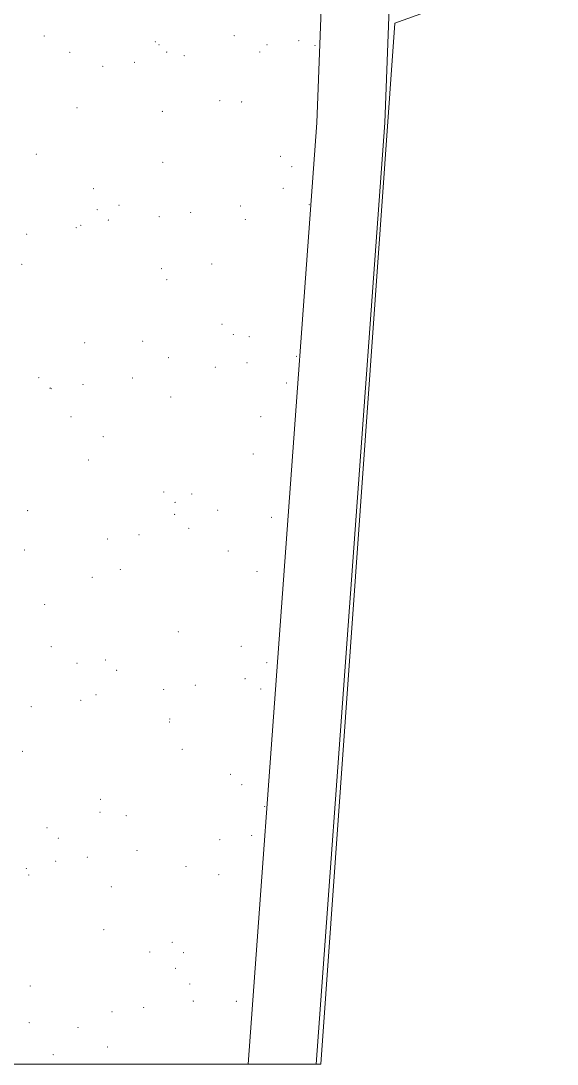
# Model space of a CAD drawing. Header units: millimetres. Extents: x 0 to 414, y 0 to 292.
# Drawn here: x 299.04 to 309.43, y 126.1 to 146.34 of the extents above; entities that cross this region are included whole.
import ezdxf

# ---------------------------------------------------------------- set-up
doc = ezdxf.new("R2010")
doc.units = ezdxf.units.MM

msp = doc.modelspace()

# ---------------------------------------------------------------- hatches: boundary and pattern name
h = msp.add_hatch(color=0)
h.dxf.hatch_style = 2
h.paths.add_polyline_path([(299.490694, 146.029892), (299.477642, 146.042944), (299.490694, 146.055997), (299.503747, 146.042944)])
h = msp.add_hatch(color=0)
h.dxf.hatch_style = 2
h.paths.add_polyline_path([(301.646167, 145.917003), (301.633114, 145.930056), (301.646167, 145.943108), (301.659219, 145.930056)])
h = msp.add_hatch(color=0)
h.dxf.hatch_style = 2
h.paths.add_polyline_path([(301.716722, 145.860558), (301.703669, 145.873611), (301.716722, 145.886664), (301.729775, 145.873611)])
h = msp.add_hatch(color=0)
h.dxf.hatch_style = 2
h.paths.add_polyline_path([(303.170167, 146.036947), (303.157114, 146.05), (303.170167, 146.063053), (303.183219, 146.05)])
h = msp.add_hatch(color=0)
h.dxf.hatch_style = 2
h.paths.add_polyline_path([(303.808694, 145.860558), (303.795642, 145.873611), (303.808694, 145.886664), (303.821747, 145.873611)])
h = msp.add_hatch(color=0)
h.dxf.hatch_style = 2
h.paths.add_polyline_path([(304.422528, 145.941697), (304.409475, 145.95475), (304.422528, 145.967803), (304.435581, 145.95475)])
h = msp.add_hatch(color=0)
h.dxf.hatch_style = 2
h.paths.add_polyline_path([(299.988111, 145.712392), (299.975058, 145.725444), (299.988111, 145.738497), (300.001164, 145.725444)])
h = msp.add_hatch(color=0)
h.dxf.hatch_style = 2
h.paths.add_polyline_path([(301.864889, 145.719447), (301.851836, 145.7325), (301.864889, 145.745553), (301.877942, 145.7325)])
h = msp.add_hatch(color=0)
h.dxf.hatch_style = 2
h.paths.add_polyline_path([(303.667583, 145.719447), (303.654531, 145.7325), (303.667583, 145.745553), (303.680636, 145.7325)])
h = msp.add_hatch(color=0)
h.dxf.hatch_style = 2
h.paths.add_polyline_path([(304.740028, 145.846447), (304.726975, 145.8595), (304.740028, 145.872553), (304.753081, 145.8595)])
h = msp.add_hatch(color=0)
h.dxf.hatch_style = 2
h.paths.add_polyline_path([(301.240472, 145.521892), (301.227419, 145.534944), (301.240472, 145.547997), (301.253525, 145.534944)])
h = msp.add_hatch(color=0)
h.dxf.hatch_style = 2
h.paths.add_polyline_path([(302.203556, 145.648892), (302.190503, 145.661944), (302.203556, 145.674997), (302.216608, 145.661944)])
h = msp.add_hatch(color=0)
h.dxf.hatch_style = 2
h.paths.add_polyline_path([(300.626639, 145.440753), (300.613586, 145.453806), (300.626639, 145.466858), (300.639692, 145.453806)])
h = msp.add_hatch(color=0)
h.dxf.hatch_style = 2
h.paths.add_polyline_path([(302.891472, 144.777531), (302.878419, 144.790583), (302.891472, 144.803636), (302.904525, 144.790583)])
h = msp.add_hatch(color=0)
h.dxf.hatch_style = 2
h.paths.add_polyline_path([(303.314806, 144.752836), (303.301753, 144.765889), (303.314806, 144.778942), (303.327858, 144.765889)])
h = msp.add_hatch(color=0)
h.dxf.hatch_style = 2
h.paths.add_polyline_path([(300.125694, 144.636419), (300.112642, 144.649472), (300.125694, 144.662525), (300.138747, 144.649472)])
h = msp.add_hatch(color=0)
h.dxf.hatch_style = 2
h.paths.add_polyline_path([(301.780222, 144.569392), (301.767169, 144.582444), (301.780222, 144.595497), (301.793275, 144.582444)])
h = msp.add_hatch(color=0)
h.dxf.hatch_style = 2
h.paths.add_polyline_path([(299.339, 143.740364), (299.325947, 143.753417), (299.339, 143.766469), (299.352053, 143.753417)])
h = msp.add_hatch(color=0)
h.dxf.hatch_style = 2
h.paths.add_polyline_path([(304.06975, 143.698031), (304.056697, 143.711083), (304.06975, 143.724136), (304.082803, 143.711083)])
h = msp.add_hatch(color=0)
h.dxf.hatch_style = 2
h.paths.add_polyline_path([(301.790806, 143.581614), (301.777753, 143.594667), (301.790806, 143.607719), (301.803858, 143.594667)])
h = msp.add_hatch(color=0)
h.dxf.hatch_style = 2
h.paths.add_polyline_path([(304.288472, 143.496947), (304.275419, 143.51), (304.288472, 143.523053), (304.301525, 143.51)])
h = msp.add_hatch(color=0)
h.dxf.hatch_style = 2
h.paths.add_polyline_path([(300.443194, 143.070086), (300.430142, 143.083139), (300.443194, 143.096192), (300.456247, 143.083139)])
h = msp.add_hatch(color=0)
h.dxf.hatch_style = 2
h.paths.add_polyline_path([(304.122667, 143.077142), (304.109614, 143.090194), (304.122667, 143.103247), (304.135719, 143.090194)])
h = msp.add_hatch(color=0)
h.dxf.hatch_style = 2
h.paths.add_polyline_path([(300.517278, 142.660864), (300.504225, 142.673917), (300.517278, 142.686969), (300.530331, 142.673917)])
h = msp.add_hatch(color=0)
h.dxf.hatch_style = 2
h.paths.add_polyline_path([(300.940611, 142.752586), (300.927558, 142.765639), (300.940611, 142.778692), (300.953664, 142.765639)])
h = msp.add_hatch(color=0)
h.dxf.hatch_style = 2
h.paths.add_polyline_path([(303.293639, 142.734947), (303.280586, 142.748), (303.293639, 142.761053), (303.306692, 142.748)])
h = msp.add_hatch(color=0)
h.dxf.hatch_style = 2
h.paths.add_polyline_path([(304.623611, 142.759642), (304.610558, 142.772694), (304.623611, 142.785747), (304.636664, 142.772694)])
h = msp.add_hatch(color=0)
h.dxf.hatch_style = 2
h.paths.add_polyline_path([(300.736, 142.459781), (300.722947, 142.472833), (300.736, 142.485886), (300.749053, 142.472833)])
h = msp.add_hatch(color=0)
h.dxf.hatch_style = 2
h.paths.add_polyline_path([(301.716722, 142.526808), (301.703669, 142.539861), (301.716722, 142.552914), (301.729775, 142.539861)])
h = msp.add_hatch(color=0)
h.dxf.hatch_style = 2
h.paths.add_polyline_path([(302.330556, 142.607947), (302.317503, 142.621), (302.330556, 142.634053), (302.343608, 142.621)])
h = msp.add_hatch(color=0)
h.dxf.hatch_style = 2
h.paths.add_polyline_path([(303.388889, 142.473892), (303.375836, 142.486944), (303.388889, 142.499997), (303.401942, 142.486944)])
h = msp.add_hatch(color=0)
h.dxf.hatch_style = 2
h.paths.add_polyline_path([(300.111583, 142.315142), (300.098531, 142.328194), (300.111583, 142.341247), (300.124636, 142.328194)])
h = msp.add_hatch(color=0)
h.dxf.hatch_style = 2
h.paths.add_polyline_path([(300.199778, 142.361003), (300.186725, 142.374056), (300.199778, 142.387108), (300.212831, 142.374056)])
h = msp.add_hatch(color=0)
h.dxf.hatch_style = 2
h.paths.add_polyline_path([(299.152028, 142.188142), (299.138975, 142.201194), (299.152028, 142.214247), (299.165081, 142.201194)])
h = msp.add_hatch(color=0)
h.dxf.hatch_style = 2
h.paths.add_polyline_path([(302.73625, 141.609586), (302.723197, 141.622639), (302.73625, 141.635692), (302.749303, 141.622639)])
h = msp.add_hatch(color=0)
h.dxf.hatch_style = 2
h.paths.add_polyline_path([(299.056778, 141.602531), (299.043725, 141.615583), (299.056778, 141.628636), (299.069831, 141.615583)])
h = msp.add_hatch(color=0)
h.dxf.hatch_style = 2
h.paths.add_polyline_path([(301.762583, 141.517864), (301.749531, 141.530917), (301.762583, 141.543969), (301.775636, 141.530917)])
h = msp.add_hatch(color=0)
h.dxf.hatch_style = 2
h.paths.add_polyline_path([(301.868417, 141.306197), (301.855364, 141.31925), (301.868417, 141.332303), (301.881469, 141.31925)])
h = msp.add_hatch(color=0)
h.dxf.hatch_style = 2
h.paths.add_polyline_path([(302.937333, 140.441892), (302.924281, 140.454944), (302.937333, 140.467997), (302.950386, 140.454944)])
h = msp.add_hatch(color=0)
h.dxf.hatch_style = 2
h.paths.add_polyline_path([(303.156056, 140.240808), (303.143003, 140.253861), (303.156056, 140.266914), (303.169108, 140.253861)])
h = msp.add_hatch(color=0)
h.dxf.hatch_style = 2
h.paths.add_polyline_path([(303.462972, 140.198475), (303.449919, 140.211528), (303.462972, 140.224581), (303.476025, 140.211528)])
h = msp.add_hatch(color=0)
h.dxf.hatch_style = 2
h.paths.add_polyline_path([(300.273861, 140.082058), (300.260808, 140.095111), (300.273861, 140.108164), (300.286914, 140.095111)])
h = msp.add_hatch(color=0)
h.dxf.hatch_style = 2
h.paths.add_polyline_path([(301.399222, 140.110281), (301.386169, 140.123333), (301.399222, 140.136386), (301.412275, 140.123333)])
h = msp.add_hatch(color=0)
h.dxf.hatch_style = 2
h.paths.add_polyline_path([(301.896639, 139.792781), (301.883586, 139.805833), (301.896639, 139.818886), (301.909692, 139.805833)])
h = msp.add_hatch(color=0)
h.dxf.hatch_style = 2
h.paths.add_polyline_path([(304.380194, 139.817475), (304.367142, 139.830528), (304.380194, 139.843581), (304.393247, 139.830528)])
h = msp.add_hatch(color=0)
h.dxf.hatch_style = 2
h.paths.add_polyline_path([(302.806806, 139.609336), (302.793753, 139.622389), (302.806806, 139.635442), (302.819858, 139.622389)])
h = msp.add_hatch(color=0)
h.dxf.hatch_style = 2
h.paths.add_polyline_path([(303.420639, 139.690475), (303.407586, 139.703528), (303.420639, 139.716581), (303.433692, 139.703528)])
h = msp.add_hatch(color=0)
h.dxf.hatch_style = 2
h.paths.add_polyline_path([(299.384861, 139.404725), (299.371808, 139.417778), (299.384861, 139.430831), (299.397914, 139.417778)])
h = msp.add_hatch(color=0)
h.dxf.hatch_style = 2
h.paths.add_polyline_path([(301.201667, 139.397669), (301.188614, 139.410722), (301.201667, 139.423775), (301.214719, 139.410722)])
h = msp.add_hatch(color=0)
h.dxf.hatch_style = 2
h.paths.add_polyline_path([(299.603583, 139.203642), (299.590531, 139.216694), (299.603583, 139.229747), (299.616636, 139.216694)])
h = msp.add_hatch(color=0)
h.dxf.hatch_style = 2
h.paths.add_polyline_path([(299.62475, 139.193058), (299.611697, 139.206111), (299.62475, 139.219164), (299.637803, 139.206111)])
h = msp.add_hatch(color=0)
h.dxf.hatch_style = 2
h.paths.add_polyline_path([(300.242111, 139.270669), (300.229058, 139.283722), (300.242111, 139.296775), (300.255164, 139.283722)])
h = msp.add_hatch(color=0)
h.dxf.hatch_style = 2
h.paths.add_polyline_path([(304.186167, 139.298892), (304.173114, 139.311944), (304.186167, 139.324997), (304.199219, 139.311944)])
h = msp.add_hatch(color=0)
h.dxf.hatch_style = 2
h.paths.add_polyline_path([(301.9425, 139.030781), (301.929447, 139.043833), (301.9425, 139.056886), (301.955553, 139.043833)])
h = msp.add_hatch(color=0)
h.dxf.hatch_style = 2
h.paths.add_polyline_path([(300.009278, 138.642725), (299.996225, 138.655778), (300.009278, 138.668831), (300.022331, 138.655778)])
h = msp.add_hatch(color=0)
h.dxf.hatch_style = 2
h.paths.add_polyline_path([(303.68875, 138.649781), (303.675697, 138.662833), (303.68875, 138.675886), (303.701803, 138.662833)])
h = msp.add_hatch(color=0)
h.dxf.hatch_style = 2
h.paths.add_polyline_path([(300.633694, 138.261725), (300.620642, 138.274778), (300.633694, 138.287831), (300.646747, 138.274778)])
h = msp.add_hatch(color=0)
h.dxf.hatch_style = 2
h.paths.add_polyline_path([(300.347944, 137.806642), (300.334892, 137.819694), (300.347944, 137.832747), (300.360997, 137.819694)])
h = msp.add_hatch(color=0)
h.dxf.hatch_style = 2
h.paths.add_polyline_path([(303.540583, 137.923058), (303.527531, 137.936111), (303.540583, 137.949164), (303.553636, 137.936111)])
h = msp.add_hatch(color=0)
h.dxf.hatch_style = 2
h.paths.add_polyline_path([(301.808444, 137.185753), (301.795392, 137.198806), (301.808444, 137.211858), (301.821497, 137.198806)])
h = msp.add_hatch(color=0)
h.dxf.hatch_style = 2
h.paths.add_polyline_path([(302.027167, 136.984669), (302.014114, 136.997722), (302.027167, 137.010775), (302.040219, 136.997722)])
h = msp.add_hatch(color=0)
h.dxf.hatch_style = 2
h.paths.add_polyline_path([(302.351722, 137.150475), (302.338669, 137.163528), (302.351722, 137.176581), (302.364775, 137.163528)])
h = msp.add_hatch(color=0)
h.dxf.hatch_style = 2
h.paths.add_polyline_path([(299.169667, 136.825919), (299.156614, 136.838972), (299.169667, 136.852025), (299.182719, 136.838972)])
h = msp.add_hatch(color=0)
h.dxf.hatch_style = 2
h.paths.add_polyline_path([(302.852667, 136.832975), (302.839614, 136.846028), (302.852667, 136.859081), (302.865719, 136.846028)])
h = msp.add_hatch(color=0)
h.dxf.hatch_style = 2
h.paths.add_polyline_path([(302.016583, 136.751836), (302.003531, 136.764889), (302.016583, 136.777942), (302.029636, 136.764889)])
h = msp.add_hatch(color=0)
h.dxf.hatch_style = 2
h.paths.add_polyline_path([(303.896889, 136.695392), (303.883836, 136.708444), (303.896889, 136.721497), (303.909942, 136.708444)])
h = msp.add_hatch(color=0)
h.dxf.hatch_style = 2
h.paths.add_polyline_path([(301.328667, 136.356725), (301.315614, 136.369778), (301.328667, 136.382831), (301.341719, 136.369778)])
h = msp.add_hatch(color=0)
h.dxf.hatch_style = 2
h.paths.add_polyline_path([(302.29175, 136.483725), (302.278697, 136.496778), (302.29175, 136.509831), (302.304803, 136.496778)])
h = msp.add_hatch(color=0)
h.dxf.hatch_style = 2
h.paths.add_polyline_path([(300.714833, 136.275586), (300.701781, 136.288639), (300.714833, 136.301692), (300.727886, 136.288639)])
h = msp.add_hatch(color=0)
h.dxf.hatch_style = 2
h.paths.add_polyline_path([(299.109694, 136.063919), (299.096642, 136.076972), (299.109694, 136.090025), (299.122747, 136.076972)])
h = msp.add_hatch(color=0)
h.dxf.hatch_style = 2
h.paths.add_polyline_path([(303.05375, 136.042753), (303.040697, 136.055806), (303.05375, 136.068858), (303.066803, 136.055806)])
h = msp.add_hatch(color=0)
h.dxf.hatch_style = 2
h.paths.add_polyline_path([(300.965306, 135.682919), (300.952253, 135.695972), (300.965306, 135.709025), (300.978358, 135.695972)])
h = msp.add_hatch(color=0)
h.dxf.hatch_style = 2
h.paths.add_polyline_path([(303.614667, 135.644114), (303.601614, 135.657167), (303.614667, 135.670219), (303.627719, 135.657167)])
h = msp.add_hatch(color=0)
h.dxf.hatch_style = 2
h.paths.add_polyline_path([(300.422028, 135.531225), (300.408975, 135.544278), (300.422028, 135.557331), (300.435081, 135.544278)])
h = msp.add_hatch(color=0)
h.dxf.hatch_style = 2
h.paths.add_polyline_path([(299.501278, 135.005586), (299.488225, 135.018639), (299.501278, 135.031692), (299.514331, 135.018639)])
h = msp.add_hatch(color=0)
h.dxf.hatch_style = 2
h.paths.add_polyline_path([(302.090667, 134.476419), (302.077614, 134.489472), (302.090667, 134.502525), (302.103719, 134.489472)])
h = msp.add_hatch(color=0)
h.dxf.hatch_style = 2
h.paths.add_polyline_path([(299.628278, 134.187142), (299.615225, 134.200194), (299.628278, 134.213247), (299.641331, 134.200194)])
h = msp.add_hatch(color=0)
h.dxf.hatch_style = 2
h.paths.add_polyline_path([(303.30775, 134.194197), (303.294697, 134.20725), (303.30775, 134.220303), (303.320803, 134.20725)])
h = msp.add_hatch(color=0)
h.dxf.hatch_style = 2
h.paths.add_polyline_path([(300.679556, 133.929614), (300.666503, 133.942667), (300.679556, 133.955719), (300.692608, 133.942667)])
h = msp.add_hatch(color=0)
h.dxf.hatch_style = 2
h.paths.add_polyline_path([(300.125694, 133.869642), (300.112642, 133.882694), (300.125694, 133.895747), (300.138747, 133.882694)])
h = msp.add_hatch(color=0)
h.dxf.hatch_style = 2
h.paths.add_polyline_path([(300.89475, 133.728531), (300.881697, 133.741583), (300.89475, 133.754636), (300.907803, 133.741583)])
h = msp.add_hatch(color=0)
h.dxf.hatch_style = 2
h.paths.add_polyline_path([(303.805167, 133.876697), (303.792114, 133.88975), (303.805167, 133.902803), (303.818219, 133.88975)])
h = msp.add_hatch(color=0)
h.dxf.hatch_style = 2
h.paths.add_polyline_path([(303.381833, 133.566253), (303.368781, 133.579306), (303.381833, 133.592358), (303.394886, 133.579306)])
h = msp.add_hatch(color=0)
h.dxf.hatch_style = 2
h.paths.add_polyline_path([(301.804917, 133.358114), (301.791864, 133.371167), (301.804917, 133.384219), (301.817969, 133.371167)])
h = msp.add_hatch(color=0)
h.dxf.hatch_style = 2
h.paths.add_polyline_path([(302.41875, 133.439253), (302.405697, 133.452306), (302.41875, 133.465358), (302.431803, 133.452306)])
h = msp.add_hatch(color=0)
h.dxf.hatch_style = 2
h.paths.add_polyline_path([(303.68875, 133.368697), (303.675697, 133.38175), (303.68875, 133.394803), (303.701803, 133.38175)])
h = msp.add_hatch(color=0)
h.dxf.hatch_style = 2
h.paths.add_polyline_path([(300.199778, 133.146447), (300.186725, 133.1595), (300.199778, 133.172553), (300.212831, 133.1595)])
h = msp.add_hatch(color=0)
h.dxf.hatch_style = 2
h.paths.add_polyline_path([(300.496111, 133.252281), (300.483058, 133.265333), (300.496111, 133.278386), (300.509164, 133.265333)])
h = msp.add_hatch(color=0)
h.dxf.hatch_style = 2
h.paths.add_polyline_path([(299.240222, 133.022975), (299.227169, 133.036028), (299.240222, 133.049081), (299.253275, 133.036028)])
h = msp.add_hatch(color=0)
h.dxf.hatch_style = 2
h.paths.add_polyline_path([(301.917806, 132.726642), (301.904753, 132.739694), (301.917806, 132.752747), (301.930858, 132.739694)])
h = msp.add_hatch(color=0)
h.dxf.hatch_style = 2
h.paths.add_polyline_path([(301.924861, 132.786614), (301.911808, 132.799667), (301.924861, 132.812719), (301.937914, 132.799667)])
h = msp.add_hatch(color=0)
h.dxf.hatch_style = 2
h.paths.add_polyline_path([(299.070889, 132.158669), (299.057836, 132.171722), (299.070889, 132.184775), (299.083942, 132.171722)])
h = msp.add_hatch(color=0)
h.dxf.hatch_style = 2
h.paths.add_polyline_path([(302.16475, 132.197475), (302.151697, 132.210528), (302.16475, 132.223581), (302.177803, 132.210528)])
h = msp.add_hatch(color=0)
h.dxf.hatch_style = 2
h.paths.add_polyline_path([(303.099611, 131.710642), (303.086558, 131.723694), (303.099611, 131.736747), (303.112664, 131.723694)])
h = msp.add_hatch(color=0)
h.dxf.hatch_style = 2
h.paths.add_polyline_path([(303.318333, 131.509558), (303.305281, 131.522611), (303.318333, 131.535664), (303.331386, 131.522611)])
h = msp.add_hatch(color=0)
h.dxf.hatch_style = 2
h.paths.add_polyline_path([(300.580778, 131.227336), (300.567725, 131.240389), (300.580778, 131.253442), (300.593831, 131.240389)])
h = msp.add_hatch(color=0)
h.dxf.hatch_style = 2
h.paths.add_polyline_path([(303.762833, 131.089753), (303.749781, 131.102806), (303.762833, 131.115858), (303.775886, 131.102806)])
h = msp.add_hatch(color=0)
h.dxf.hatch_style = 2
h.paths.add_polyline_path([(300.570194, 130.976864), (300.557142, 130.989917), (300.570194, 131.002969), (300.583247, 130.989917)])
h = msp.add_hatch(color=0)
h.dxf.hatch_style = 2
h.paths.add_polyline_path([(301.078194, 130.909836), (301.065142, 130.922889), (301.078194, 130.935942), (301.091247, 130.922889)])
h = msp.add_hatch(color=0)
h.dxf.hatch_style = 2
h.paths.add_polyline_path([(299.547139, 130.673475), (299.534086, 130.686528), (299.547139, 130.699581), (299.560192, 130.686528)])
h = msp.add_hatch(color=0)
h.dxf.hatch_style = 2
h.paths.add_polyline_path([(303.508833, 130.525308), (303.495781, 130.538361), (303.508833, 130.551414), (303.521886, 130.538361)])
h = msp.add_hatch(color=0)
h.dxf.hatch_style = 2
h.paths.add_polyline_path([(299.765861, 130.472392), (299.752808, 130.485444), (299.765861, 130.498497), (299.778914, 130.485444)])
h = msp.add_hatch(color=0)
h.dxf.hatch_style = 2
h.paths.add_polyline_path([(302.895, 130.444169), (302.881947, 130.457222), (302.895, 130.470275), (302.908053, 130.457222)])
h = msp.add_hatch(color=0)
h.dxf.hatch_style = 2
h.paths.add_polyline_path([(300.326778, 130.105503), (300.313725, 130.118556), (300.326778, 130.131608), (300.339831, 130.118556)])
h = msp.add_hatch(color=0)
h.dxf.hatch_style = 2
h.paths.add_polyline_path([(301.289861, 130.232503), (301.276808, 130.245556), (301.289861, 130.258608), (301.302914, 130.245556)])
h = msp.add_hatch(color=0)
h.dxf.hatch_style = 2
h.paths.add_polyline_path([(299.144972, 129.883253), (299.131919, 129.896306), (299.144972, 129.909358), (299.158025, 129.896306)])
h = msp.add_hatch(color=0)
h.dxf.hatch_style = 2
h.paths.add_polyline_path([(299.712944, 130.024364), (299.699892, 130.037417), (299.712944, 130.050469), (299.725997, 130.037417)])
h = msp.add_hatch(color=0)
h.dxf.hatch_style = 2
h.paths.add_polyline_path([(302.238833, 129.922058), (302.225781, 129.935111), (302.238833, 129.948164), (302.251886, 129.935111)])
h = msp.add_hatch(color=0)
h.dxf.hatch_style = 2
h.paths.add_polyline_path([(299.194361, 129.759781), (299.181308, 129.772833), (299.194361, 129.785886), (299.207414, 129.772833)])
h = msp.add_hatch(color=0)
h.dxf.hatch_style = 2
h.paths.add_polyline_path([(302.873833, 129.766836), (302.860781, 129.779889), (302.873833, 129.792942), (302.886886, 129.779889)])
h = msp.add_hatch(color=0)
h.dxf.hatch_style = 2
h.paths.add_polyline_path([(300.792444, 129.530475), (300.779392, 129.543528), (300.792444, 129.556581), (300.805497, 129.543528)])
h = msp.add_hatch(color=0)
h.dxf.hatch_style = 2
h.paths.add_polyline_path([(300.644278, 128.697919), (300.631225, 128.710972), (300.644278, 128.724025), (300.657331, 128.710972)])
h = msp.add_hatch(color=0)
h.dxf.hatch_style = 2
h.paths.add_polyline_path([(301.536806, 128.267531), (301.523753, 128.280583), (301.536806, 128.293636), (301.549858, 128.280583)])
h = msp.add_hatch(color=0)
h.dxf.hatch_style = 2
h.paths.add_polyline_path([(301.970722, 128.450975), (301.957669, 128.464028), (301.970722, 128.477081), (301.983775, 128.464028)])
h = msp.add_hatch(color=0)
h.dxf.hatch_style = 2
h.paths.add_polyline_path([(302.189444, 128.253419), (302.176392, 128.266472), (302.189444, 128.279525), (302.202497, 128.266472)])
h = msp.add_hatch(color=0)
h.dxf.hatch_style = 2
h.paths.add_polyline_path([(302.034222, 127.950031), (302.021169, 127.963083), (302.034222, 127.976136), (302.047275, 127.963083)])
h = msp.add_hatch(color=0)
h.dxf.hatch_style = 2
h.paths.add_polyline_path([(299.219056, 127.604308), (299.206003, 127.617361), (299.219056, 127.630414), (299.232108, 127.617361)])
h = msp.add_hatch(color=0)
h.dxf.hatch_style = 2
h.paths.add_polyline_path([(302.312917, 127.646642), (302.299864, 127.659694), (302.312917, 127.672747), (302.325969, 127.659694)])
h = msp.add_hatch(color=0)
h.dxf.hatch_style = 2
h.paths.add_polyline_path([(302.379944, 127.315031), (302.366892, 127.328083), (302.379944, 127.341136), (302.392997, 127.328083)])
h = msp.add_hatch(color=0)
h.dxf.hatch_style = 2
h.paths.add_polyline_path([(303.216028, 127.311503), (303.202975, 127.324556), (303.216028, 127.337608), (303.229081, 127.324556)])
h = msp.add_hatch(color=0)
h.dxf.hatch_style = 2
h.paths.add_polyline_path([(300.803028, 127.106892), (300.789975, 127.119944), (300.803028, 127.132997), (300.816081, 127.119944)])
h = msp.add_hatch(color=0)
h.dxf.hatch_style = 2
h.paths.add_polyline_path([(301.416861, 127.188031), (301.403808, 127.201083), (301.416861, 127.214136), (301.429914, 127.201083)])
h = msp.add_hatch(color=0)
h.dxf.hatch_style = 2
h.paths.add_polyline_path([(299.197889, 126.895225), (299.184836, 126.908278), (299.197889, 126.921331), (299.210942, 126.908278)])
h = msp.add_hatch(color=0)
h.dxf.hatch_style = 2
h.paths.add_polyline_path([(300.146861, 126.799975), (300.133808, 126.813028), (300.146861, 126.826081), (300.159914, 126.813028)])
h = msp.add_hatch(color=0)
h.dxf.hatch_style = 2
h.paths.add_polyline_path([(299.663556, 126.274336), (299.650503, 126.287389), (299.663556, 126.300442), (299.676608, 126.287389)])
h = msp.add_hatch(color=0)
h.dxf.hatch_style = 2
h.paths.add_polyline_path([(300.718361, 126.422503), (300.705308, 126.435556), (300.718361, 126.448608), (300.731414, 126.435556)])

# ---------------------------------------------------------------- linework, layer by layer
at = {"color": 0, "lineweight": 0}
for points in [[(303.445333, 126.103944), (304.775306, 144.360194), (305.470278, 162.65525)], [(304.761194, 126.103944), (306.087639, 144.360194), (306.782611, 162.65525)], [(306.285194, 146.289889), (309.428444, 147.429361)], [(304.852917, 126.103944), (306.285194, 146.289889)], [(304.852917, 126.103944), (288.582806, 126.103944)]]:
    msp.add_lwpolyline(points, dxfattribs=at)

doc.saveas('drawing.dxf')
